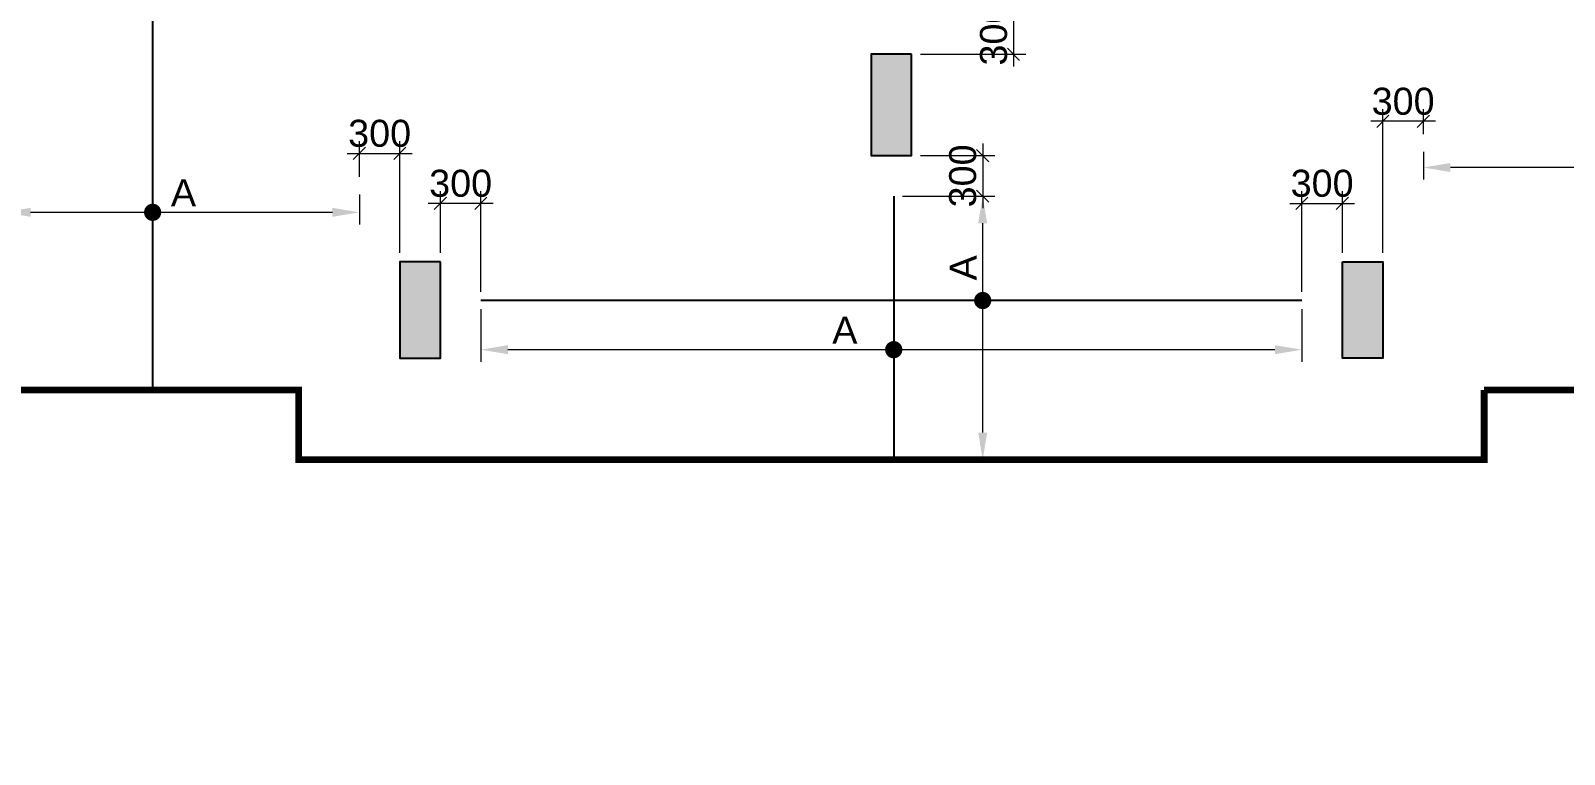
# Model space of a CAD drawing. Header units: millimetres. Extents: x 1123469 to 1883119, y -126924 to 196924.
# Drawn here: x 1621671 to 1633029, y 124283 to 129639 of the extents above; entities that cross this region are included whole.
import ezdxf

# ---------------------------------------------------------------- set-up
doc = ezdxf.new("R2010")
doc.units = ezdxf.units.MM
doc.header["$LTSCALE"] = 500
doc.header["$MEASUREMENT"] = 0
doc.header["$PDMODE"] = 34
doc.linetypes.add('CONTINOUS', pattern=[0])
doc.layers.get('Defpoints').update_dxf_attribs({"lineweight": 0})
for name, color, linetype in [('COL. DIM', 3, 'Continuous'), ('reinf.', 4, 'Continuous'), ('TOWER AREA COLUMN.', 6, 'Continuous')]:
    doc.layers.add(name, color=color, linetype=linetype)
for name, color, linetype, lineweight in [('CUT OUT', 1, 'Continuous', 13), ('dim-M', 1, 'Continuous', 15), ('FOOTING', 1, 'Continuous', 15), ('S - SUNK', 251, 'Continuous', 0), ('TOWER COL HATCH', 253, 'Continuous', 20)]:
    doc.layers.add(name, color=color, linetype=linetype, lineweight=lineweight)
doc.styles.add('3mm', font='arial.ttf')
doc.dimstyles.new('PARAMVEER', dxfattribs={"dimtxt": 200, "dimasz": 100, "dimexe": 0, "dimexo": 25, "dimgap": 10, "dimtad": 1, "dimdec": 0, "dimrnd": 5, "dimzin": 0, "dimdsep": 46, "dimtxsty": '3mm', "dimblk": 'OBLIQUE', "dimcen": 0.09, "dimdle": 75, "dimclrd": 1, "dimclre": 1, "dimclrt": 3, "dimadec": 0, "dimazin": 0, "dimtfac": 1, "dimtdec": 0, "dimtmove": 1, "dimatfit": 3, "dimfxl": 100, "dimtolj": 1, "dimtzin": 0, "dimlwd": 18, "dimlwe": 5, "dimarcsym": 0})

# ---------------------------------------------------------------- blocks, each defined once
blk = doc.blocks.new('3tgra')
at = {"layer": 'TOWER COL HATCH'}
h = blk.add_hatch(color=253, dxfattribs=at)
h.dxf.hatch_style = 1
h.paths.add_polyline_path([(1377685.631021391, 66441.7598002), (1377985.631021391, 66441.7598002), (1377985.631021391, 65691.7598002), (1377685.631021391, 65691.7598002)])
h = blk.add_hatch(color=253, dxfattribs=at)
h.dxf.hatch_style = 1
h.paths.add_polyline_path([(1374495.631025397, 64906.75980018795), (1374195.631025397, 64906.75980018795), (1374195.631025397, 64191.75980018795), (1374495.631025397, 64191.75980018795)])
h = blk.add_hatch(color=253, dxfattribs=at)
h.dxf.hatch_style = 1
h.paths.add_polyline_path([(1381175.631022715, 64906.75997030269), (1381475.631022715, 64906.75997030269), (1381475.631022715, 64191.75997030269), (1381175.631022715, 64191.75997030269)])
at = {"layer": 'TOWER AREA COLUMN.', "color": 4}
for points in [[(1377685.631021391, 66441.7598002), (1377985.631021391, 66441.7598002), (1377985.631021391, 65691.7598002), (1377685.631021391, 65691.7598002)], [(1374495.631025397, 64906.75980018795), (1374195.631025397, 64906.75980018795), (1374195.631025397, 64191.75980018795), (1374495.631025397, 64191.75980018795)], [(1381175.631022715, 64906.75997030269), (1381475.631022715, 64906.75997030269), (1381475.631022715, 64191.75997030269), (1381175.631022715, 64191.75997030269)]]:
    blk.add_lwpolyline(points, close=True, dxfattribs=at)
blk = doc.blocks.new('_Oblique')
at = {"color": 0, "linetype": 'ByBlock', "lineweight": -2}
blk.add_line((-0.5, -0.5), (0.5, 0.5), dxfattribs=at)
blk = doc.blocks.new('*D1162')
at = {"layer": 'COL. DIM', "color": 1, "linetype": 'CONTINOUS', "lineweight": 5, "ltscale": 10, "transparency": 16777216}
for p, q in [((1631684.951477292, 127994.2510576846), (1631684.951477292, 129058.3346798088)), ((1631984.951477292, 128872.240948582), (1631984.951477292, 129058.3346798088))]:
    blk.add_line(p, q, dxfattribs=at)
at = {"layer": 'COL. DIM', "color": 1, "lineweight": 18, "ltscale": 10, "transparency": 16777216}
blk.add_line((1632074.951477292, 128968.3346798088), (1631594.951477292, 128968.3346798088), dxfattribs=at)
at = {"layer": 'Defpoints', "color": 0, "ltscale": 10, "transparency": 16777216}
for p in [(1631684.951477292, 128968.3346798088), (1631984.951477292, 128807.240948582), (1631684.951477292, 127929.2510576846)]:
    blk.add_point(p, dxfattribs=at)
at = {"layer": 'COL. DIM', "color": 1, "lineweight": 18, "ltscale": 10, "transparency": 16777216, "xscale": 90, "yscale": 90, "zscale": 90, "rotation": 180}
blk.add_blockref('_Oblique', (1631684.951477292, 128968.3346798088), dxfattribs=at)
at = {"layer": 'COL. DIM', "color": 1, "lineweight": 18, "ltscale": 10, "transparency": 16777216, "xscale": 90, "yscale": 90, "zscale": 90}
blk.add_blockref('_Oblique', (1631984.951477292, 128968.3346798088), dxfattribs=at)
at = {"layer": 'COL. DIM', "color": 3, "ltscale": 10, "transparency": 16777216, "insert": (1631834.951477292, 129115.5174901772), "char_height": 200, "attachment_point": 5, "style": '3mm'}
blk.add_mtext('\\A1;300', dxfattribs=at)
blk = doc.blocks.new('*D1173')
at = {"layer": 'COL. DIM', "color": 1, "lineweight": 18, "ltscale": 10, "transparency": 16777216}
blk.add_line((1628949.762944429, 129854.2510576966), (1628949.762944429, 129374.2510576967), dxfattribs=at)
at = {"layer": 'COL. DIM', "color": 1, "linetype": 'CONTINOUS', "lineweight": 5, "ltscale": 10, "transparency": 16777216}
for p, q in [((1628200.353382314, 129764.2510576966), (1629039.762944429, 129764.2510576966)), ((1628259.952108179, 129464.2510576967), (1629039.762944429, 129464.2510576967))]:
    blk.add_line(p, q, dxfattribs=at)
at = {"layer": 'Defpoints', "color": 0, "ltscale": 10, "transparency": 16777216}
for p in [(1628135.353382314, 129764.2510576966), (1628194.952108179, 129464.2510576967), (1628949.762944429, 129464.2510576967)]:
    blk.add_point(p, dxfattribs=at)
at = {"layer": 'COL. DIM', "color": 1, "lineweight": 18, "ltscale": 10, "transparency": 16777216, "xscale": 90, "yscale": 90, "zscale": 90}
for p, rotation in [((1628949.762944429, 129764.2510576966), 90), ((1628949.762944429, 129464.2510576967), 270)]:
    blk.add_blockref('_Oblique', p, dxfattribs=dict(at, rotation=rotation))
at = {"layer": 'COL. DIM', "color": 3, "ltscale": 10, "transparency": 16777216, "insert": (1628802.580134058, 129614.2510576966), "char_height": 200, "attachment_point": 5, "rotation": 90, "style": '3mm'}
blk.add_mtext('\\A1;300', dxfattribs=at)
blk = doc.blocks.new('*D1178')
at = {"layer": 'COL. DIM', "color": 1, "lineweight": 18, "ltscale": 10, "transparency": 16777216}
blk.add_line((1630994.951477292, 128361.1518694404), (1631474.951477292, 128361.1518694404), dxfattribs=at)
at = {"layer": 'COL. DIM', "color": 1, "linetype": 'CONTINOUS', "lineweight": 5, "ltscale": 10, "transparency": 16777216}
for p, q in [((1631084.951477292, 127706.9186591445), (1631084.951477292, 128451.1518694404)), ((1631384.951477292, 127994.2510576846), (1631384.951477292, 128451.1518694404))]:
    blk.add_line(p, q, dxfattribs=at)
at = {"layer": 'Defpoints', "color": 0, "ltscale": 10, "transparency": 16777216}
for p in [(1631384.951477292, 128361.1518694404), (1631384.951477292, 127929.2510576846), (1631084.951477292, 127641.9186591445)]:
    blk.add_point(p, dxfattribs=at)
at = {"layer": 'COL. DIM', "color": 1, "lineweight": 18, "ltscale": 10, "transparency": 16777216, "xscale": 90, "yscale": 90, "zscale": 90, "rotation": 180}
blk.add_blockref('_Oblique', (1631084.951477292, 128361.1518694404), dxfattribs=at)
at = {"layer": 'COL. DIM', "color": 1, "lineweight": 18, "ltscale": 10, "transparency": 16777216, "xscale": 90, "yscale": 90, "zscale": 90}
blk.add_blockref('_Oblique', (1631384.951477292, 128361.1518694404), dxfattribs=at)
at = {"layer": 'COL. DIM', "color": 3, "ltscale": 10, "transparency": 16777216, "insert": (1631234.951477292, 128508.3346798088), "char_height": 200, "attachment_point": 5, "style": '3mm'}
blk.add_mtext('\\A1;300', dxfattribs=at)
blk = doc.blocks.new('*D1179')
at = {"layer": 'COL. DIM', "color": 1, "linetype": 'CONTINOUS', "lineweight": 5, "ltscale": 10, "transparency": 16777216}
for p, q in [((1628484.070771271, 128414.2510576968), (1628811.091075902, 128414.2510576968)), ((1628842.451054525, 126464.2510576847), (1628631.091075902, 126464.2510576847))]:
    blk.add_line(p, q, dxfattribs=at)
at = {"layer": 'COL. DIM', "color": 1, "lineweight": 18, "ltscale": 10, "transparency": 16777216}
blk.add_line((1628721.091075902, 126664.2510576847), (1628721.091075902, 128214.2510576968), dxfattribs=at)
at = {"layer": 'COL. DIM', "color": 1, "ltscale": 10, "transparency": 16777216}
for points in [[(1628687.757742569, 128214.2510576968), (1628754.424409235, 128214.2510576968), (1628721.091075902, 128414.2510576968)], [(1628687.757742569, 126664.2510576847), (1628754.424409235, 126664.2510576847), (1628721.091075902, 126464.2510576847)]]:
    blk.add_solid(points, dxfattribs=at)
at = {"layer": 'Defpoints', "color": 0, "ltscale": 10, "transparency": 16777216}
for p in [(1628419.070771271, 128414.2510576968), (1628721.091075902, 128414.2510576968), (1628907.451054525, 126464.2510576847)]:
    blk.add_point(p, dxfattribs=at)
at = {"layer": 'COL. DIM', "color": 3, "ltscale": 10, "transparency": 16777216, "insert": (1628576.0910759, 127883.8394976407), "char_height": 200, "attachment_point": 5, "rotation": 90, "style": '3mm'}
blk.add_mtext('\\A1;A', dxfattribs=at)
blk = doc.blocks.new('*D1180')
at = {"layer": 'COL. DIM', "color": 1, "lineweight": 18, "ltscale": 10, "transparency": 16777216}
blk.add_line((1625094.951474239, 128361.1518694404), (1624614.951474239, 128361.1518694404), dxfattribs=at)
at = {"layer": 'COL. DIM', "color": 1, "linetype": 'CONTINOUS', "lineweight": 5, "ltscale": 10, "transparency": 16777216}
for p, q in [((1624704.951474239, 127994.2512277993), (1624704.951474239, 128451.1518694404)), ((1625004.951474239, 127706.9186591445), (1625004.951474239, 128451.1518694404))]:
    blk.add_line(p, q, dxfattribs=at)
at = {"layer": 'Defpoints', "color": 0, "ltscale": 10, "transparency": 16777216}
for p in [(1624704.951474239, 128361.1518694404), (1624704.951474239, 127929.2512277993), (1625004.951474239, 127641.9186591445)]:
    blk.add_point(p, dxfattribs=at)
at = {"layer": 'COL. DIM', "color": 1, "lineweight": 18, "ltscale": 10, "transparency": 16777216, "xscale": 90, "yscale": 90, "zscale": 90, "rotation": 180}
blk.add_blockref('_Oblique', (1624704.951474239, 128361.1518694404), dxfattribs=at)
at = {"layer": 'COL. DIM', "color": 1, "lineweight": 18, "ltscale": 10, "transparency": 16777216, "xscale": 90, "yscale": 90, "zscale": 90}
blk.add_blockref('_Oblique', (1625004.951474239, 128361.1518694404), dxfattribs=at)
at = {"layer": 'COL. DIM', "color": 3, "ltscale": 10, "transparency": 16777216, "insert": (1624854.951474239, 128508.3346798088), "char_height": 200, "attachment_point": 5, "style": '3mm'}
blk.add_mtext('\\A1;300', dxfattribs=at)
blk = doc.blocks.new('*D1181')
at = {"layer": 'COL. DIM', "color": 1, "lineweight": 18, "ltscale": 10, "transparency": 16777216}
blk.add_line((1628721.091075898, 128804.2510576967), (1628721.091075898, 128324.2510576968), dxfattribs=at)
at = {"layer": 'COL. DIM', "color": 1, "linetype": 'CONTINOUS', "lineweight": 5, "ltscale": 10, "transparency": 16777216}
for p, q in [((1628259.952108179, 128714.2510576967), (1628811.091075898, 128714.2510576967)), ((1628127.2522651, 128414.2510576968), (1628811.091075898, 128414.2510576968))]:
    blk.add_line(p, q, dxfattribs=at)
at = {"layer": 'Defpoints', "color": 0, "ltscale": 10, "transparency": 16777216}
for p in [(1628194.952108179, 128714.2510576967), (1628062.2522651, 128414.2510576968), (1628721.091075898, 128414.2510576968)]:
    blk.add_point(p, dxfattribs=at)
at = {"layer": 'COL. DIM', "color": 1, "lineweight": 18, "ltscale": 10, "transparency": 16777216, "xscale": 90, "yscale": 90, "zscale": 90}
for p, rotation in [((1628721.091075898, 128714.2510576967), 90), ((1628721.091075898, 128414.2510576968), 270)]:
    blk.add_blockref('_Oblique', p, dxfattribs=dict(at, rotation=rotation))
at = {"layer": 'COL. DIM', "color": 3, "ltscale": 10, "transparency": 16777216, "insert": (1628573.908265528, 128564.2510576967), "char_height": 200, "attachment_point": 5, "rotation": 90, "style": '3mm'}
blk.add_mtext('\\A1;300', dxfattribs=at)
blk = doc.blocks.new('*D1183')
at = {"layer": 'COL. DIM', "color": 1, "linetype": 'CONTINOUS', "lineweight": 5, "ltscale": 10, "transparency": 16777216}
for p, q in [((1624104.951479974, 128557.6351764891), (1624104.951479974, 128821.1518694405)), ((1624404.951479974, 127994.2512277993), (1624404.951479974, 128821.1518694405))]:
    blk.add_line(p, q, dxfattribs=at)
at = {"layer": 'COL. DIM', "color": 1, "lineweight": 18, "ltscale": 10, "transparency": 16777216}
blk.add_line((1624014.951479974, 128731.1518694405), (1624494.951479974, 128731.1518694405), dxfattribs=at)
at = {"layer": 'Defpoints', "color": 0, "ltscale": 10, "transparency": 16777216}
for p in [(1624404.951479974, 128731.1518694405), (1624104.951479974, 128492.6351764891), (1624404.951479974, 127929.2512277993)]:
    blk.add_point(p, dxfattribs=at)
at = {"layer": 'COL. DIM', "color": 1, "lineweight": 18, "ltscale": 10, "transparency": 16777216, "xscale": 90, "yscale": 90, "zscale": 90, "rotation": 180}
blk.add_blockref('_Oblique', (1624104.951479974, 128731.1518694405), dxfattribs=at)
at = {"layer": 'COL. DIM', "color": 1, "lineweight": 18, "ltscale": 10, "transparency": 16777216, "xscale": 90, "yscale": 90, "zscale": 90}
blk.add_blockref('_Oblique', (1624404.951479974, 128731.1518694405), dxfattribs=at)
at = {"layer": 'COL. DIM', "color": 3, "ltscale": 10, "transparency": 16777216, "insert": (1624254.951479974, 128878.3346798088), "char_height": 200, "attachment_point": 5, "style": '3mm'}
blk.add_mtext('\\A1;300', dxfattribs=at)
blk = doc.blocks.new('*D1205')
at = {"layer": 'COL. DIM', "color": 1, "linetype": 'CONTINOUS', "lineweight": 5, "ltscale": 10, "transparency": 16777216}
for p, q in [((1631984.951477292, 128742.240948582), (1631984.951477292, 128536.4052457426)), ((1634619.952115824, 128739.7376927607), (1634619.952115824, 128536.4052457426))]:
    blk.add_line(p, q, dxfattribs=at)
at = {"layer": 'COL. DIM', "color": 1, "lineweight": 18, "ltscale": 10, "transparency": 16777216}
blk.add_line((1634419.952115824, 128626.4052457426), (1632184.951477292, 128626.4052457426), dxfattribs=at)
at = {"layer": 'COL. DIM', "color": 1, "ltscale": 10, "transparency": 16777216}
for points in [[(1632184.951477292, 128659.7385790759), (1632184.951477292, 128593.0719124092), (1631984.951477292, 128626.4052457426)], [(1634419.952115824, 128659.7385790759), (1634419.952115824, 128593.0719124092), (1634619.952115824, 128626.4052457426)]]:
    blk.add_solid(points, dxfattribs=at)
at = {"layer": 'Defpoints', "color": 0, "ltscale": 10, "transparency": 16777216}
for p in [(1631984.951477292, 128807.240948582), (1634619.952115824, 128804.7376927607), (1631984.951477292, 128626.4052457426)]:
    blk.add_point(p, dxfattribs=at)
at = {"layer": 'COL. DIM', "color": 3, "ltscale": 10, "transparency": 16777216, "insert": (1633470.296445034, 128771.4052457426), "char_height": 200, "width": 21.47949955365168, "attachment_point": 5, "style": '3mm'}
blk.add_mtext('\\A1;A', dxfattribs=at)
blk = doc.blocks.new('*D1207')
at = {"layer": 'COL. DIM', "color": 1, "linetype": 'CONTINOUS', "lineweight": 5, "ltscale": 10, "transparency": 16777216}
for p, q in [((1625004.951474239, 127576.9186591445), (1625004.951474239, 127187.935452566)), ((1631084.951477292, 127576.9186591445), (1631084.951477292, 127187.935452566))]:
    blk.add_line(p, q, dxfattribs=at)
at = {"layer": 'COL. DIM', "color": 1, "lineweight": 18, "ltscale": 10, "transparency": 16777216}
blk.add_line((1630884.951477292, 127277.935452566), (1625204.951474239, 127277.935452566), dxfattribs=at)
at = {"layer": 'COL. DIM', "color": 1, "ltscale": 10, "transparency": 16777216}
for points in [[(1625204.951474239, 127311.2687858993), (1625204.951474239, 127244.6021192326), (1625004.951474239, 127277.935452566)], [(1630884.951477292, 127311.2687858993), (1630884.951477292, 127244.6021192326), (1631084.951477292, 127277.935452566)]]:
    blk.add_solid(points, dxfattribs=at)
at = {"layer": 'Defpoints', "color": 0, "ltscale": 10, "transparency": 16777216}
for p in [(1625004.951474239, 127641.9186591445), (1631084.951477292, 127641.9186591445), (1625004.951474239, 127277.935452566)]:
    blk.add_point(p, dxfattribs=at)
at = {"layer": 'COL. DIM', "color": 3, "ltscale": 10, "transparency": 16777216, "insert": (1627700.262754866, 127422.935452566), "char_height": 200, "width": 21.47949955365168, "attachment_point": 5, "style": '3mm'}
blk.add_mtext('\\A1;A', dxfattribs=at)
blk = doc.blocks.new('*D1209')
at = {"layer": 'COL. DIM', "color": 1, "linetype": 'CONTINOUS', "lineweight": 5, "ltscale": 10, "transparency": 16777216}
for p, q in [((1621469.952100533, 128384.0352642925), (1621469.952100533, 128204.5228637782)), ((1624104.951479974, 128427.6351764891), (1624104.951479974, 128204.5228637782))]:
    blk.add_line(p, q, dxfattribs=at)
at = {"layer": 'COL. DIM', "color": 1, "lineweight": 18, "ltscale": 10, "transparency": 16777216}
blk.add_line((1623904.951479974, 128294.5228637782), (1621669.952100533, 128294.5228637782), dxfattribs=at)
at = {"layer": 'COL. DIM', "color": 1, "ltscale": 10, "transparency": 16777216}
for points in [[(1621669.952100533, 128327.8561971116), (1621669.952100533, 128261.1895304449), (1621469.952100533, 128294.5228637782)], [(1623904.951479974, 128327.8561971116), (1623904.951479974, 128261.1895304449), (1624104.951479974, 128294.5228637782)]]:
    blk.add_solid(points, dxfattribs=at)
at = {"layer": 'Defpoints', "color": 0, "ltscale": 10, "transparency": 16777216}
for p in [(1624104.951479974, 128492.6351764891), (1621469.952100533, 128449.0352642925), (1621469.952100533, 128294.5228637782)]:
    blk.add_point(p, dxfattribs=at)
at = {"layer": 'COL. DIM', "color": 3, "ltscale": 10, "transparency": 16777216, "insert": (1622802.452106381, 128439.5228637782), "char_height": 200, "width": 21.47949955365168, "attachment_point": 5, "style": '3mm'}
blk.add_mtext('\\A1;A', dxfattribs=at)
blk = doc.blocks.new('*D2624')
at = {"layer": 'COL. DIM', "color": 1, "linetype": 'CONTINOUS', "lineweight": 5, "ltscale": 10, "transparency": 16777216}
for p, q in [((1726903.271734793, 142855.3069163206), (1726903.271734793, 142349.4527371134)), ((1727203.271734793, 141672.483817342), (1727203.271734793, 142529.4527371134))]:
    blk.add_line(p, q, dxfattribs=at)
at = {"layer": 'COL. DIM', "color": 1, "lineweight": 18, "ltscale": 10, "transparency": 16777216}
blk.add_line((1726813.271734793, 142439.4527371134), (1727293.271734793, 142439.4527371134), dxfattribs=at)
at = {"layer": 'Defpoints', "color": 0, "ltscale": 10, "transparency": 16777216}
for p in [(1726903.271734793, 142920.3069163206), (1727203.271734793, 142439.4527371134), (1727203.271734793, 141607.483817342), (1405055.631024809, 139394.2285481436), (1364890.631013369, 126979.2510576845), (1364890.631013369, 124332.9141457363)]:
    blk.add_point(p, dxfattribs=at)
at = {"layer": 'S - SUNK', "color": 1, "lineweight": 18, "ltscale": 10, "transparency": 16777216}
blk.add_line((1405130.631024809, 124332.9141457363), (1364815.631013369, 124332.9141457363), dxfattribs=at)
at = {"layer": 'S - SUNK', "color": 1, "lineweight": 5, "ltscale": 10, "transparency": 16777216}
for p, q in [((1364890.631013369, 124333.0641457363), (1364890.631013369, 124332.9141457363)), ((1405055.631024809, 124333.0641457363), (1405055.631024809, 124332.9141457363))]:
    blk.add_line(p, q, dxfattribs=at)
at = {"layer": 'COL. DIM', "color": 1, "lineweight": 18, "ltscale": 10, "transparency": 16777216, "xscale": 90, "yscale": 90, "zscale": 90, "rotation": 180}
blk.add_blockref('_Oblique', (1726903.271734793, 142439.4527371134), dxfattribs=at)
at = {"layer": 'COL. DIM', "color": 1, "lineweight": 18, "ltscale": 10, "transparency": 16777216, "xscale": 90, "yscale": 90, "zscale": 90}
blk.add_blockref('_Oblique', (1727203.271734793, 142439.4527371134), dxfattribs=at)
at = {"layer": 'S - SUNK', "color": 1, "lineweight": 18, "ltscale": 10, "transparency": 16777216, "xscale": 100, "yscale": 100, "zscale": 100, "rotation": 180}
blk.add_blockref('_Oblique', (1364890.631013369, 124332.9141457363), dxfattribs=at)
at = {"layer": 'S - SUNK', "color": 1, "lineweight": 18, "ltscale": 10, "transparency": 16777216, "xscale": 100, "yscale": 100, "zscale": 100}
blk.add_blockref('_Oblique', (1405055.631024809, 124332.9141457363), dxfattribs=at)
at = {"layer": 'COL. DIM', "color": 3, "ltscale": 10, "transparency": 16777216, "insert": (1727053.271734793, 142586.6355474817), "char_height": 200, "attachment_point": 5, "style": '3mm'}
blk.add_mtext('\\A1;300', dxfattribs=at)
at = {"layer": 'S - SUNK', "color": 3, "ltscale": 10, "transparency": 16777216, "insert": (1384973.131019089, 124445.0287432807), "char_height": 200, "attachment_point": 5, "style": '3mm'}
blk.add_mtext('\\A1;40165', dxfattribs=at)
blk = doc.blocks.new('*D2625')
at = {"layer": 'COL. DIM', "color": 1, "lineweight": 18, "ltscale": 10, "transparency": 16777216}
blk.add_line((1725455.593660668, 141997.4838173419), (1725455.593660668, 141517.483817342), dxfattribs=at)
at = {"layer": 'COL. DIM', "color": 1, "linetype": 'CONTINOUS', "lineweight": 5, "ltscale": 10, "transparency": 16777216}
for p, q in [((1725012.160233842, 141907.4838173419), (1725545.593660668, 141907.4838173419)), ((1724393.259694719, 141607.483817342), (1725545.593660668, 141607.483817342))]:
    blk.add_line(p, q, dxfattribs=at)
at = {"layer": 'Defpoints', "color": 0, "ltscale": 10, "transparency": 16777216}
for p in [(1358872.110384249, 158914.0730525189), (1431760.642437937, 158914.0730525189), (1724947.160233842, 141907.4838173419), (1724328.259694719, 141607.483817342), (1725455.593660668, 141607.483817342), (1442850.630409368, 126979.2510576846)]:
    blk.add_point(p, dxfattribs=at)
at = {"layer": 'S - SUNK', "color": 1, "lineweight": 18, "ltscale": 10, "transparency": 16777216}
blk.add_line((1358872.110384249, 126904.2510576846), (1358872.110384249, 158989.0730525189), dxfattribs=at)
at = {"layer": 'S - SUNK', "color": 1, "lineweight": 5, "ltscale": 10, "transparency": 16777216}
for p, q in [((1358872.260384249, 158914.0730525189), (1358872.110384249, 158914.0730525189)), ((1358872.260384249, 126979.2510576846), (1358872.110384249, 126979.2510576846))]:
    blk.add_line(p, q, dxfattribs=at)
at = {"layer": 'COL. DIM', "color": 1, "lineweight": 18, "ltscale": 10, "transparency": 16777216, "xscale": 90, "yscale": 90, "zscale": 90}
for p, rotation in [((1725455.593660668, 141907.4838173419), 90), ((1725455.593660668, 141607.483817342), 270)]:
    blk.add_blockref('_Oblique', p, dxfattribs=dict(at, rotation=rotation))
at = {"layer": 'S - SUNK', "color": 1, "lineweight": 18, "ltscale": 10, "transparency": 16777216, "xscale": 100, "yscale": 100, "zscale": 100}
for p, rotation in [((1358872.110384249, 158914.0730525189), 90), ((1358872.110384249, 126979.2510576846), 270)]:
    blk.add_blockref('_Oblique', p, dxfattribs=dict(at, rotation=rotation))
at = {"layer": 'COL. DIM', "color": 3, "ltscale": 10, "transparency": 16777216, "insert": (1725308.410850292, 141757.4838173419), "char_height": 200, "attachment_point": 5, "rotation": 90, "style": '3mm'}
blk.add_mtext('\\A1;300', dxfattribs=at)
at = {"layer": 'S - SUNK', "color": 3, "ltscale": 10, "transparency": 16777216, "insert": (1358759.927573881, 142946.6620551013), "char_height": 200, "attachment_point": 5, "rotation": 90, "style": '3mm'}
blk.add_mtext('\\A1;31935', dxfattribs=at)

msp = doc.modelspace()

# ---------------------------------------------------------------- linework, layer by layer
at = {"layer": 'dim-M', "color": 4, "ltscale": 10, "const_width": 63.75}
for points in [[(1622605.74670037, 128294.5228637782, -1), (1622541.99670037, 128294.5228637782, -1)], [(1628752.966075903, 127641.9186591445, 1), (1628689.216075903, 127641.9186591445, 1)], [(1628094.1272651, 127277.935452566, -1), (1628030.3772651, 127277.935452566, -1)]]:
    msp.add_lwpolyline(points, format="xyb", close=True, dxfattribs=at)
at = {"layer": 'FOOTING', "color": 3, "ltscale": 10, "const_width": 50}
for points in [[(1588639.952104828, 155194.2285490906), (1615379.951477814, 155194.2285490906), (1615379.951477814, 156599.2285490907), (1617074.963517889, 156599.2285490907), (1617074.963517889, 157414.0730525182), (1621024.963674609, 157414.0730525182), (1621024.963361169, 158914.0730525188), (1629899.963517889, 158914.0730525188), (1629899.963517889, 148629.3879190959), (1640989.95148932, 148629.3879190959), (1640989.95148932, 126979.2510576845), (1632434.951477292, 126979.2510576845)], [(1632434.951477292, 126979.2510576845), (1632434.951477292, 126464.2510576846), (1623654.951479974, 126464.2510576846), (1623654.951479974, 126979.2510576845), (1615099.951473276, 126979.2510576845), (1615099.951473276, 139394.2285481437), (1588919.952109366, 139394.2285481436)]]:
    msp.add_lwpolyline(points, dxfattribs=at)
at = {"layer": 'reinf.', "color": 4, "ltscale": 10}
for p, q in [((1622573.87170037, 134689.2511585095), (1622573.87170037, 126979.2510576845)), ((1628062.252265099, 128414.2510576967), (1628062.252265099, 126464.2510576846))]:
    msp.add_line(p, q, dxfattribs=at)
at = {"layer": 'reinf.', "color": 4, "ltscale": 1.4}
msp.add_line((1631084.951477292, 127641.9186591445), (1625004.951474239, 127641.9186591445), dxfattribs=at)

# ---------------------------------------------------------------- block references
at = {"layer": 'CUT OUT', "color": 4, "xscale": -1}
msp.add_blockref('3tgra', (3005880.582502689, 63022.49125749664), dxfattribs=at)

# ---------------------------------------------------------------- dimensions: what is measured, and where the dimension line sits
at = {"layer": 'COL. DIM', "color": 6, "ltscale": 10}
for base, p1, p2, angle, picture, middle in [((1725455.593660668, 141607.483817342), (1724947.160233841, 141907.4838173418), (1724328.259694718, 141607.4838173419), 90, '*D2625', (1725455.59366066, 141757.4838173419)), ((1628949.762944429, 129464.2510576967), (1628135.353382313, 129764.2510576965), (1628194.952108179, 129464.2510576966), 90, '*D1173', (1628949.762944426, 129614.2510576966)), ((1631684.951477292, 128968.3346798088), (1631984.951477292, 128807.240948582), (1631684.951477292, 127929.2510576846), 180, '*D1162', (1631834.951477292, 128968.3346798088)), ((1624404.951479974, 128731.1518694405), (1624104.951479974, 128492.6351764891), (1624404.951479974, 127929.2512277993), 7.016709298534877e-15, '*D1183', (1624254.951479974, 128731.1518694405)), ((1628721.091075898, 128414.2510576968), (1628194.952108179, 128714.2510576966), (1628062.252265099, 128414.2510576967), 90, '*D1181', (1628721.091075896, 128564.2510576967)), ((1624704.951474239, 128361.1518694404), (1625004.951474239, 127641.9186591445), (1624704.951474239, 127929.2512277993), 180, '*D1180', (1624854.951474239, 128361.1518694404)), ((1631384.951477292, 128361.1518694404), (1631084.951477292, 127641.9186591445), (1631384.951477292, 127929.2510576846), 7.016709298534877e-15, '*D1178', (1631234.951477292, 128361.1518694404))]:
    dim = msp.add_linear_dim(base=base, p1=p1, p2=p2, angle=angle, dimstyle='PARAMVEER', override={"dimasz": 90, "dimexe": 90, "dimexo": 65, "dimgap": 45, "dimpost": '\\X', "dimdle": 90, "dimfxl": 0.18, "dimarcsym": 1}, dxfattribs=at)
    dim.commit()
    dim.dimension.update_dxf_attribs({"geometry": picture, "text_midpoint": middle, "dimtype": 160})
dim = msp.add_linear_dim(base=(1727203.271734793, 142439.4527371134), p1=(1726903.271734793, 142920.3069163206), p2=(1727203.271734793, 141607.483817342), dimstyle='PARAMVEER', override={"dimasz": 90, "dimexe": 90, "dimexo": 65, "dimgap": 45, "dimpost": '\\X', "dimdle": 90, "dimfxl": 0.18, "dimarcsym": 1}, dxfattribs=at)
dim.commit()
dim.dimension.update_dxf_attribs({"geometry": '*D2624', "text_midpoint": (1727053.271734793, 142439.4527371134), "dimtype": 160})
for base, p1, p2, angle, picture, middle in [((1631984.951477292, 128626.4052457426), (1634619.952115824, 128804.7376927607), (1631984.951477292, 128807.240948582), 180, '*D1205', (1633470.296445034, 128626.4052457426)), ((1621469.952100533, 128294.5228637782), (1624104.951479974, 128492.6351764891), (1621469.952100533, 128449.0352642925), 180, '*D1209', (1622802.452106381, 128294.5228637782)), ((1628721.091075902, 128414.2510576968), (1628907.451054524, 126464.2510576846), (1628419.07077127, 128414.2510576967), 270, '*D1179', (1628721.0910759, 127883.8394976407)), ((1625004.951474239, 127277.935452566), (1631084.951477292, 127641.9186591445), (1625004.951474239, 127641.9186591445), 180, '*D1207', (1627700.262754866, 127277.935452566))]:
    dim = msp.add_linear_dim(base=base, p1=p1, p2=p2, angle=angle, text='A', dimstyle='PARAMVEER', override={"dimasz": 200, "dimexe": 90, "dimexo": 65, "dimgap": 45, "dimpost": '\\X', "dimsah": 1, "dimdle": 90, "dimfxl": 0.18, "dimarcsym": 1}, dxfattribs=at)
    dim.commit()
    dim.dimension.update_dxf_attribs({"geometry": picture, "text_midpoint": middle, "dimtype": 160})
at = {"layer": 'S - SUNK', "color": 4, "ltscale": 10}
dim = msp.add_linear_dim(base=(1358872.110384249, 158914.0730525189), p1=(1442850.630409367, 126979.2510576845), p2=(1431760.642437937, 158914.0730525188), angle=90, dimstyle='PARAMVEER', override={"dimpost": '\\X', "dimfxl": 0.15, "dimfxlon": 1, "dimarcsym": 1}, dxfattribs=at)
dim.commit()
dim.dimension.update_dxf_attribs({"geometry": '*D2625', "text_midpoint": (1358759.927573881, 142946.6620551013)})
dim = msp.add_linear_dim(base=(1364890.631013369, 124332.9141457363), p1=(1405055.631024809, 139394.2285481436), p2=(1364890.631013369, 126979.2510576845), dimstyle='PARAMVEER', override={"dimpost": '\\X', "dimfxl": 0.15, "dimfxlon": 1, "dimarcsym": 1}, dxfattribs=at)
dim.commit()
dim.dimension.update_dxf_attribs({"geometry": '*D2624', "text_midpoint": (1384973.131019089, 124445.0287432807)})

doc.saveas('drawing.dxf')
